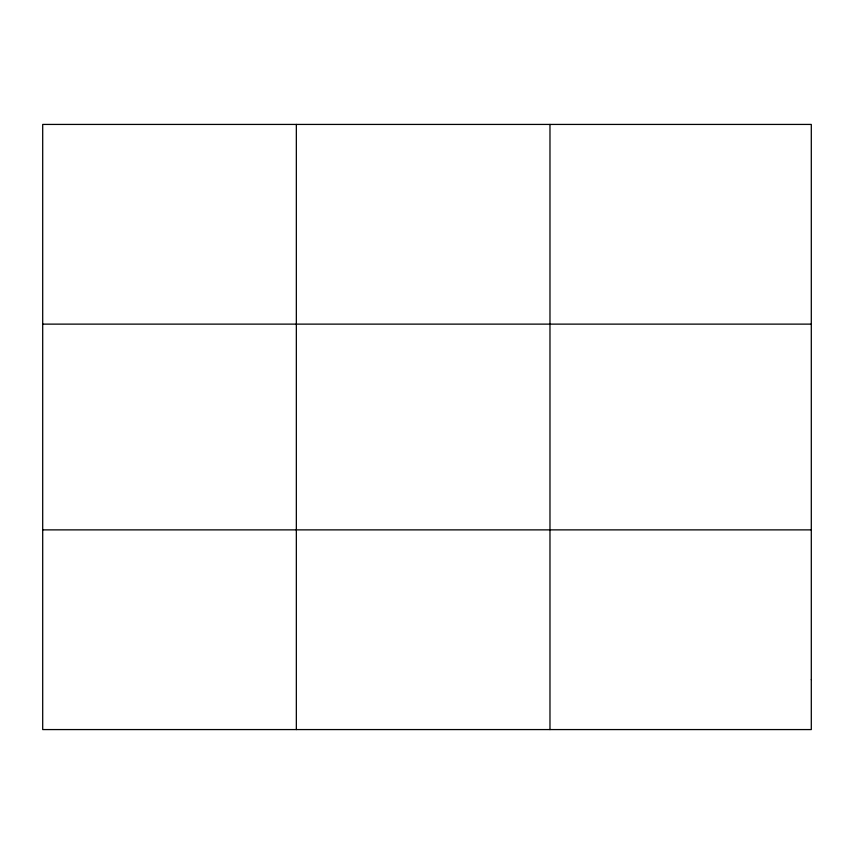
<?xml version="1.0" encoding="UTF-8"?>
<svg xmlns="http://www.w3.org/2000/svg" width="854" height="854" viewBox="0 0 854 854"><rect width="100%" height="100%" fill="white"/><g stroke="black" fill="none" stroke-linecap="round" stroke-linejoin="round"><path stroke-width="1.28" d="M296.338 124.428L296.338 729.572M549.976 124.428L549.976 729.572M42.7 324.125L811.3 324.125M42.7 529.875L811.3 529.875M811.3 679.645L811.3 729.572L42.7 729.572L42.7 124.428L811.3 124.428L811.3 679.645"/></g></svg>
